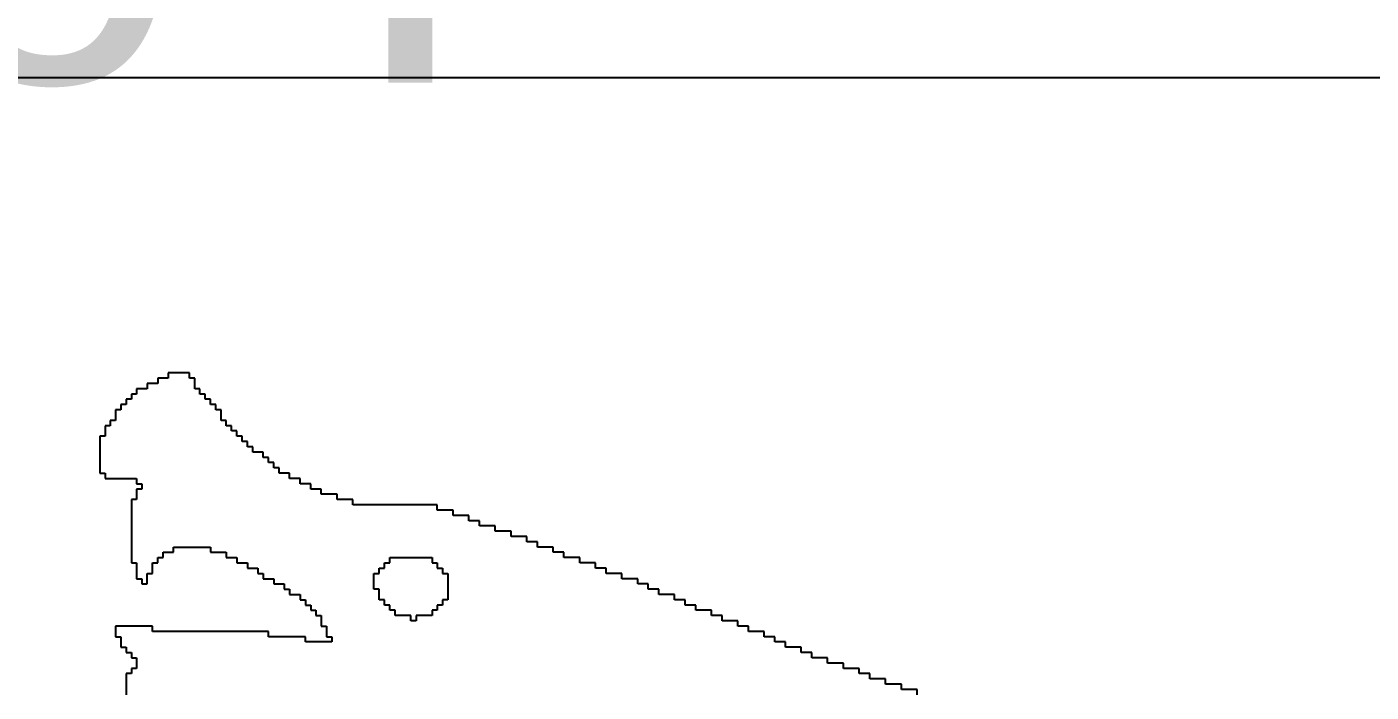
# Model space of a CAD drawing. Header units: inches. Extents: x -0.1 to 45, y 0.5 to 34.4.
# Drawn here: x 36.814 to 40.848, y 26.862 to 28.858 of the extents above; entities that cross this region are included whole.
import ezdxf

# ---------------------------------------------------------------- set-up
doc = ezdxf.new("R2010")
doc.units = ezdxf.units.IN
doc.styles.add('Arial', font='', dxfattribs={"height": 0.2})
doc.styles.get('Arial').set_extended_font_data('Arial')

msp = doc.modelspace()

# ---------------------------------------------------------------- linework, layer by layer
for p, q in [((32.9963, 28.7059), (41.6069, 28.7059)), ((37.2383, 27.8037), (37.2067, 27.8037)), ((37.2067, 27.8037), (37.2067, 27.7879)), ((37.3016, 27.8195), (37.2383, 27.8195)), ((37.2383, 27.8195), (37.2383, 27.8037)), ((37.3016, 27.8037), (37.3016, 27.8195)), ((37.3175, 27.8037), (37.3016, 27.8037)), ((37.3175, 27.7721), (37.3175, 27.8037)), ((37.1433, 27.7562), (37.1275, 27.7562)), ((37.1275, 27.7562), (37.1275, 27.7404)), ((37.175, 27.7721), (37.1433, 27.7721)), ((37.1433, 27.7721), (37.1433, 27.7562)), ((37.2067, 27.7879), (37.175, 27.7879)), ((37.175, 27.7879), (37.175, 27.7721)), ((37.3333, 27.7721), (37.3175, 27.7721)), ((37.3333, 27.7562), (37.3333, 27.7721)), ((37.3491, 27.7562), (37.3333, 27.7562)), ((37.3491, 27.7404), (37.3491, 27.7562)), ((37.1117, 27.7246), (37.0959, 27.7246)), ((37.0959, 27.7246), (37.0959, 27.7087)), ((37.1275, 27.7404), (37.1117, 27.7404)), ((37.1117, 27.7404), (37.1117, 27.7246)), ((37.3649, 27.7404), (37.3491, 27.7404)), ((37.3649, 27.7246), (37.3649, 27.7404)), ((37.3808, 27.7246), (37.3649, 27.7246)), ((37.3808, 27.7087), (37.3808, 27.7246)), ((37.08, 27.6771), (37.0642, 27.6771)), ((37.0642, 27.6771), (37.0642, 27.6613)), ((37.0959, 27.7087), (37.08, 27.7087)), ((37.08, 27.7087), (37.08, 27.6771)), ((37.3966, 27.7087), (37.3808, 27.7087)), ((37.3966, 27.6771), (37.3966, 27.7087)), ((37.4124, 27.6771), (37.3966, 27.6771)), ((37.4124, 27.6613), (37.4124, 27.6771)), ((37.0642, 27.6613), (37.0484, 27.6613)), ((37.0484, 27.6613), (37.0484, 27.6296)), ((37.4283, 27.6613), (37.4124, 27.6613)), ((37.4283, 27.6454), (37.4283, 27.6613)), ((37.4441, 27.6454), (37.4283, 27.6454)), ((37.4441, 27.6296), (37.4441, 27.6454)), ((37.0484, 27.6296), (37.0325, 27.6296)), ((37.0325, 27.6296), (37.0325, 27.5188)), ((37.4599, 27.6296), (37.4441, 27.6296)), ((37.4599, 27.6138), (37.4599, 27.6296)), ((37.4757, 27.6138), (37.4599, 27.6138)), ((37.4757, 27.5979), (37.4757, 27.6138)), ((37.4916, 27.5979), (37.4757, 27.5979)), ((37.4916, 27.5821), (37.4916, 27.5979)), ((37.5232, 27.5821), (37.4916, 27.5821)), ((37.5232, 27.5663), (37.5232, 27.5821)), ((37.5391, 27.5663), (37.5232, 27.5663)), ((37.5391, 27.5505), (37.5391, 27.5663)), ((37.0325, 27.5188), (37.0484, 27.5188)), ((37.0484, 27.5188), (37.0484, 27.503)), ((37.5549, 27.5505), (37.5391, 27.5505)), ((37.5549, 27.5346), (37.5549, 27.5505)), ((37.5707, 27.5346), (37.5549, 27.5346)), ((37.5707, 27.5188), (37.5707, 27.5346)), ((37.6024, 27.5188), (37.5707, 27.5188)), ((37.6024, 27.503), (37.6024, 27.5188)), ((37.0484, 27.503), (37.1433, 27.503)), ((37.1433, 27.503), (37.1433, 27.4871)), ((37.1433, 27.4871), (37.1592, 27.4871)), ((37.1592, 27.4871), (37.1592, 27.4713)), ((37.634, 27.503), (37.6024, 27.503)), ((37.634, 27.4871), (37.634, 27.503)), ((37.6657, 27.4871), (37.634, 27.4871)), ((37.6657, 27.4713), (37.6657, 27.4871)), ((37.1433, 27.4397), (37.1275, 27.4397)), ((37.1275, 27.4397), (37.1275, 27.2497)), ((37.1592, 27.4713), (37.1433, 27.4713)), ((37.1433, 27.4713), (37.1433, 27.4397)), ((37.6973, 27.4713), (37.6657, 27.4713)), ((37.6973, 27.4555), (37.6973, 27.4713)), ((37.7448, 27.4555), (37.6973, 27.4555)), ((37.7448, 27.4397), (37.7448, 27.4555)), ((37.7923, 27.4397), (37.7448, 27.4397)), ((37.7923, 27.4238), (37.7923, 27.4397)), ((38.0456, 27.4238), (37.7923, 27.4238)), ((38.0456, 27.408), (38.0456, 27.4238)), ((38.093, 27.408), (38.0456, 27.408)), ((38.093, 27.3922), (38.093, 27.408)), ((38.1405, 27.3922), (38.093, 27.3922)), ((38.1405, 27.3763), (38.1405, 27.3922)), ((38.1722, 27.3763), (38.1405, 27.3763)), ((38.1722, 27.3605), (38.1722, 27.3763)), ((38.2197, 27.3605), (38.1722, 27.3605)), ((38.2197, 27.3447), (38.2197, 27.3605)), ((38.2672, 27.3447), (38.2197, 27.3447)), ((38.2672, 27.3289), (38.2672, 27.3447)), ((38.3146, 27.3289), (38.2672, 27.3289)), ((38.3146, 27.313), (38.3146, 27.3289)), ((38.3463, 27.313), (38.3146, 27.313)), ((38.3463, 27.2972), (38.3463, 27.313)), ((37.2225, 27.2655), (37.2225, 27.2814)), ((37.2225, 27.2814), (37.2541, 27.2814)), ((37.2541, 27.2814), (37.2541, 27.2972)), ((37.2541, 27.2972), (37.3649, 27.2972)), ((37.3649, 27.2972), (37.3649, 27.2814)), ((37.3649, 27.2814), (37.4124, 27.2814)), ((37.4124, 27.2814), (37.4124, 27.2655)), ((38.3938, 27.2972), (38.3463, 27.2972)), ((38.3938, 27.2814), (38.3938, 27.2972)), ((38.4254, 27.2814), (38.3938, 27.2814)), ((38.4254, 27.2655), (38.4254, 27.2814)), ((37.1275, 27.2497), (37.1433, 27.2497)), ((37.1433, 27.2497), (37.1433, 27.2022)), ((37.1908, 27.2181), (37.1908, 27.2497)), ((37.1908, 27.2497), (37.2067, 27.2497)), ((37.2067, 27.2497), (37.2067, 27.2655)), ((37.2067, 27.2655), (37.2225, 27.2655)), ((37.4124, 27.2655), (37.4441, 27.2655)), ((37.4441, 27.2655), (37.4441, 27.2497)), ((37.4441, 27.2497), (37.4757, 27.2497)), ((37.4757, 27.2497), (37.4757, 27.2339)), ((37.4757, 27.2339), (37.5074, 27.2339)), ((37.5074, 27.2339), (37.5074, 27.2181)), ((37.8714, 27.2181), (37.8714, 27.2339)), ((37.8714, 27.2339), (37.8873, 27.2339)), ((37.8873, 27.2339), (37.8873, 27.2497)), ((37.8873, 27.2497), (37.9031, 27.2497)), ((37.9031, 27.2497), (37.9031, 27.2655)), ((37.9031, 27.2655), (38.0297, 27.2655)), ((38.0297, 27.2655), (38.0297, 27.2497)), ((38.0297, 27.2497), (38.0456, 27.2497)), ((38.0456, 27.2497), (38.0456, 27.2339)), ((38.0456, 27.2339), (38.0614, 27.2339)), ((38.0614, 27.2339), (38.0614, 27.2181)), ((38.4729, 27.2655), (38.4254, 27.2655)), ((38.4729, 27.2497), (38.4729, 27.2655)), ((38.5204, 27.2497), (38.4729, 27.2497)), ((38.5204, 27.2339), (38.5204, 27.2497)), ((38.5521, 27.2339), (38.5204, 27.2339)), ((38.5521, 27.2181), (38.5521, 27.2339)), ((37.1433, 27.2022), (37.1592, 27.2022)), ((37.1592, 27.2022), (37.1592, 27.1864)), ((37.175, 27.1864), (37.175, 27.2181)), ((37.175, 27.2181), (37.1908, 27.2181)), ((37.5074, 27.2181), (37.5232, 27.2181)), ((37.5232, 27.2181), (37.5232, 27.2022)), ((37.5232, 27.2022), (37.5549, 27.2022)), ((37.5549, 27.2022), (37.5549, 27.1864)), ((37.8556, 27.1706), (37.8556, 27.2181)), ((37.8556, 27.2181), (37.8714, 27.2181)), ((38.0614, 27.2181), (38.0772, 27.2181)), ((38.0772, 27.2181), (38.0772, 27.1389)), ((38.5995, 27.2181), (38.5521, 27.2181)), ((38.5995, 27.2022), (38.5995, 27.2181)), ((38.647, 27.2022), (38.5995, 27.2022)), ((38.647, 27.1864), (38.647, 27.2022)), ((37.1592, 27.1864), (37.175, 27.1864)), ((37.5549, 27.1864), (37.5865, 27.1864)), ((37.5865, 27.1864), (37.5865, 27.1706)), ((37.5865, 27.1706), (37.6024, 27.1706)), ((37.6024, 27.1706), (37.6024, 27.1547)), ((37.6024, 27.1547), (37.634, 27.1547)), ((37.634, 27.1547), (37.634, 27.1389)), ((37.8714, 27.1706), (37.8556, 27.1706)), ((37.8714, 27.1389), (37.8714, 27.1706)), ((38.6787, 27.1864), (38.647, 27.1864)), ((38.6787, 27.1706), (38.6787, 27.1864)), ((38.7103, 27.1706), (38.6787, 27.1706)), ((38.7103, 27.1547), (38.7103, 27.1706)), ((38.7578, 27.1547), (38.7103, 27.1547)), ((38.7578, 27.1389), (38.7578, 27.1547)), ((37.634, 27.1389), (37.6499, 27.1389)), ((37.6499, 27.1389), (37.6499, 27.1231)), ((37.6499, 27.1231), (37.6657, 27.1231)), ((37.6657, 27.1231), (37.6657, 27.1073)), ((37.8873, 27.1389), (37.8714, 27.1389)), ((37.8873, 27.1231), (37.8873, 27.1389)), ((37.9031, 27.1231), (37.8873, 27.1231)), ((37.9031, 27.1073), (37.9031, 27.1231)), ((38.0614, 27.1231), (38.0456, 27.1231)), ((38.0456, 27.1231), (38.0456, 27.1073)), ((38.0772, 27.1389), (38.0614, 27.1389)), ((38.0614, 27.1389), (38.0614, 27.1231)), ((38.7895, 27.1389), (38.7578, 27.1389)), ((38.7895, 27.1231), (38.7895, 27.1389)), ((38.8211, 27.1231), (38.7895, 27.1231)), ((38.8211, 27.1073), (38.8211, 27.1231)), ((37.6657, 27.1073), (37.6815, 27.1073)), ((37.6815, 27.1073), (37.6815, 27.0914)), ((37.6815, 27.0914), (37.6973, 27.0914)), ((37.6973, 27.0914), (37.6973, 27.0598)), ((37.9189, 27.1073), (37.9031, 27.1073)), ((37.9189, 27.0914), (37.9189, 27.1073)), ((37.9664, 27.0914), (37.9189, 27.0914)), ((37.9664, 27.0756), (37.9664, 27.0914)), ((37.9822, 27.0756), (37.9664, 27.0756)), ((37.9981, 27.0914), (37.9822, 27.0914)), ((37.9822, 27.0914), (37.9822, 27.0756)), ((38.0297, 27.0914), (37.9981, 27.0914)), ((38.0456, 27.1073), (38.0297, 27.1073)), ((38.0297, 27.1073), (38.0297, 27.0914)), ((38.8686, 27.1073), (38.8211, 27.1073)), ((38.8686, 27.0914), (38.8686, 27.1073)), ((38.9003, 27.0914), (38.8686, 27.0914)), ((38.9003, 27.0756), (38.9003, 27.0914)), ((38.9478, 27.0756), (38.9003, 27.0756)), ((38.9478, 27.0598), (38.9478, 27.0756)), ((37.1908, 27.0598), (37.08, 27.0598)), ((37.08, 27.0598), (37.08, 27.0281)), ((37.1908, 27.044), (37.1908, 27.0598)), ((37.5391, 27.044), (37.1908, 27.044)), ((37.5391, 27.0281), (37.5391, 27.044)), ((37.6973, 27.0598), (37.7132, 27.0598)), ((37.7132, 27.0598), (37.7132, 27.0281)), ((38.9794, 27.0598), (38.9478, 27.0598)), ((38.9794, 27.044), (38.9794, 27.0598)), ((39.0269, 27.044), (38.9794, 27.044)), ((39.0269, 27.0281), (39.0269, 27.044)), ((37.08, 27.0281), (37.0959, 27.0281)), ((37.0959, 27.0281), (37.0959, 26.9965)), ((37.0959, 26.9965), (37.1117, 26.9965)), ((37.1117, 26.9965), (37.1117, 26.9806)), ((37.6499, 27.0281), (37.5391, 27.0281)), ((37.6499, 27.0123), (37.6499, 27.0281)), ((37.729, 27.0123), (37.6499, 27.0123)), ((37.7132, 27.0281), (37.729, 27.0281)), ((37.729, 27.0281), (37.729, 27.0123)), ((39.0586, 27.0281), (39.0269, 27.0281)), ((39.0586, 27.0123), (39.0586, 27.0281)), ((39.0902, 27.0123), (39.0586, 27.0123)), ((39.0902, 26.9965), (39.0902, 27.0123)), ((39.1377, 26.9965), (39.0902, 26.9965)), ((39.1377, 26.9806), (39.1377, 26.9965)), ((37.1117, 26.9806), (37.1275, 26.9806)), ((37.1275, 26.9806), (37.1275, 26.9648)), ((37.1275, 26.9648), (37.1433, 26.9648)), ((37.1433, 26.9648), (37.1433, 26.9332)), ((39.1694, 26.9806), (39.1377, 26.9806)), ((39.1694, 26.9648), (39.1694, 26.9806)), ((39.2169, 26.9648), (39.1694, 26.9648)), ((39.2169, 26.949), (39.2169, 26.9648)), ((39.2643, 26.949), (39.2169, 26.949)), ((39.2643, 26.9332), (39.2643, 26.949)), ((37.1275, 26.9173), (37.1117, 26.9173)), ((37.1117, 26.9173), (37.1117, 26.854)), ((37.1433, 26.9332), (37.1275, 26.9332)), ((37.1275, 26.9332), (37.1275, 26.9173)), ((39.3118, 26.9332), (39.2643, 26.9332)), ((39.3118, 26.9173), (39.3118, 26.9332)), ((39.3435, 26.9173), (39.3118, 26.9173)), ((39.3435, 26.9015), (39.3435, 26.9173)), ((39.391, 26.9015), (39.3435, 26.9015)), ((39.391, 26.8857), (39.391, 26.9015)), ((39.4384, 26.8857), (39.391, 26.8857)), ((39.4384, 26.8698), (39.4384, 26.8857)), ((39.4859, 26.8698), (39.4384, 26.8698)), ((39.4859, 26.854), (39.4859, 26.8698))]:
    msp.add_line(p, q)

# ---------------------------------------------------------------- texts
at = {"style": 'Arial', "text_generation_flag": 2}
msp.add_text('For 3.7V single-cell Battery', height=1.016, dxfattribs=at).set_placement((38.1476, 28.691))

doc.saveas('drawing.dxf')
